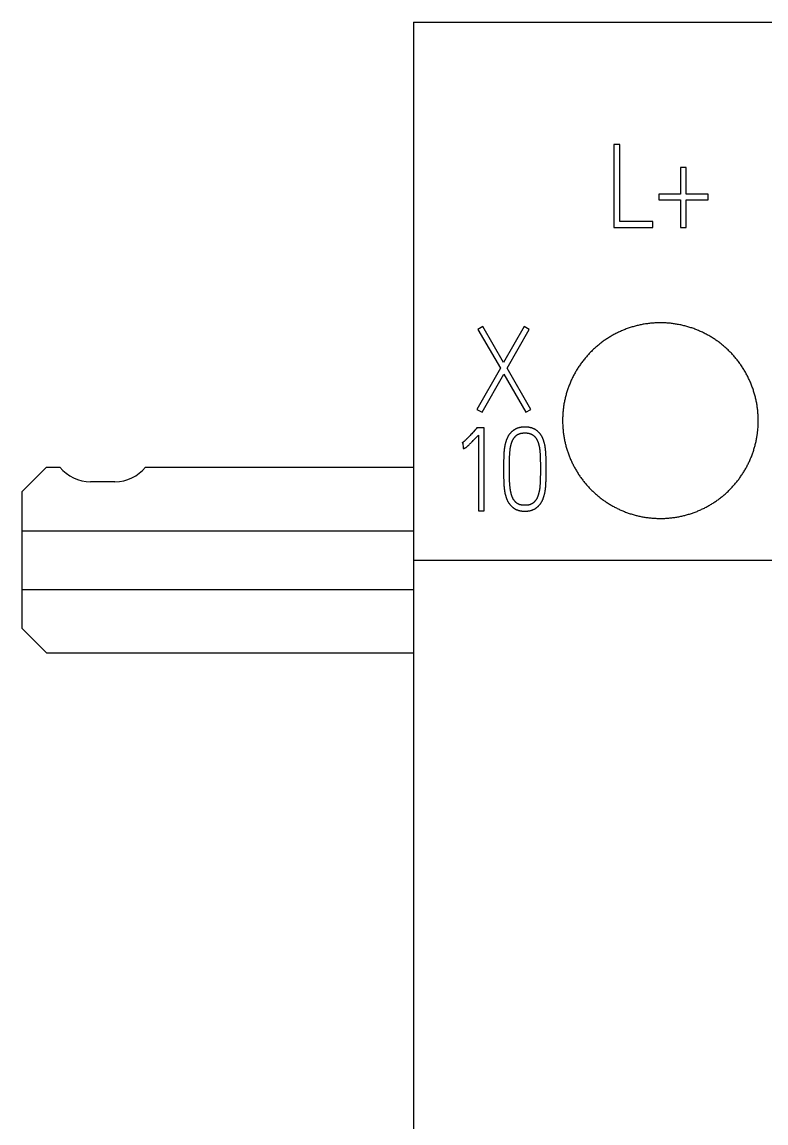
# Model space of a CAD drawing. Extents: x 0 to 420, y 0 to 297.
# Drawn here: x 102.81 to 118.02, y 213.23 to 235.74 of the extents above; entities that cross this region are included whole.
import ezdxf

# ---------------------------------------------------------------- set-up
doc = ezdxf.new("R2010")
doc.units = 0
doc.header["$LTSCALE"] = 23.1
doc.layers.add('10000_FRONT', color=7, linetype='CONTINUOUS')
doc.layers.add('10500_FRONT_LABELING', color=7, linetype='CONTINUOUS')

msp = doc.modelspace()

# ---------------------------------------------------------------- linework, layer by layer
at = {"layer": '10000_FRONT', "color": 7, "linetype": 'CONTINUOUS'}
for p, q in [((110.808, 235.74), (110.808, 145.74)), ((110.808, 235.74), (146.308, 235.74)), ((103.308, 226.64), (102.808, 226.14)), ((103.308, 226.64), (103.584, 226.64)), ((105.333, 226.64), (110.808, 226.64)), ((104.708, 226.34), (104.208, 226.34)), ((102.808, 223.34), (102.808, 226.14)), ((102.808, 225.34), (110.808, 225.34)), ((110.808, 224.74), (146.308, 224.74)), ((102.808, 224.14), (110.808, 224.14)), ((102.808, 223.34), (103.308, 222.84)), ((103.308, 222.84), (110.808, 222.84))]:
    msp.add_line(p, q, dxfattribs=at)
for points in [[(117.858, 227.59), (117.858, 227.612), (117.858, 227.633), (117.857, 227.654), (117.856, 227.676), (117.855, 227.697), (117.854, 227.718), (117.852, 227.739), (117.851, 227.761), (117.849, 227.782), (117.847, 227.803), (117.844, 227.824), (117.842, 227.845), (117.839, 227.866), (117.836, 227.887), (117.833, 227.907), (117.829, 227.928), (117.826, 227.949), (117.822, 227.97), (117.818, 227.991), (117.813, 228.011), (117.809, 228.032), (117.804, 228.053), (117.799, 228.073), (117.794, 228.094), (117.788, 228.114), (117.783, 228.135), (117.777, 228.155), (117.771, 228.175), (117.764, 228.196), (117.758, 228.216), (117.751, 228.236), (117.744, 228.257), (117.737, 228.277), (117.729, 228.297), (117.722, 228.317), (117.714, 228.337), (117.706, 228.356), (117.697, 228.376), (117.689, 228.395), (117.68, 228.415), (117.671, 228.434), (117.662, 228.453), (117.653, 228.472), (117.644, 228.491), (117.634, 228.51), (117.624, 228.529), (117.614, 228.547), (117.604, 228.566), (117.594, 228.584), (117.583, 228.603), (117.572, 228.621), (117.561, 228.639), (117.55, 228.657), (117.539, 228.675), (117.527, 228.692), (117.515, 228.71), (117.503, 228.728), (117.491, 228.745), (117.479, 228.762), (117.466, 228.78), (117.453, 228.797), (117.44, 228.814), (117.427, 228.831), (117.414, 228.847), (117.4, 228.864), (117.386, 228.88), (117.373, 228.897), (117.359, 228.913), (117.344, 228.929), (117.33, 228.944), (117.315, 228.96), (117.301, 228.975), (117.286, 228.991), (117.271, 229.006), (117.256, 229.021), (117.241, 229.035), (117.225, 229.05), (117.21, 229.064), (117.194, 229.079), (117.178, 229.093), (117.162, 229.107), (117.146, 229.12), (117.13, 229.134), (117.113, 229.147), (117.097, 229.161), (117.08, 229.174), (117.063, 229.187), (117.046, 229.199), (117.029, 229.212), (117.012, 229.224), (116.994, 229.236), (116.976, 229.248), (116.959, 229.26), (116.941, 229.272), (116.923, 229.284), (116.904, 229.295), (116.886, 229.306), (116.867, 229.317), (116.849, 229.328), (116.83, 229.338), (116.811, 229.348), (116.793, 229.359), (116.774, 229.368), (116.755, 229.378), (116.736, 229.388), (116.716, 229.397), (116.697, 229.406), (116.678, 229.415), (116.658, 229.423), (116.639, 229.432), (116.619, 229.44), (116.6, 229.448), (116.58, 229.456), (116.56, 229.463), (116.54, 229.471), (116.52, 229.478), (116.5, 229.485), (116.48, 229.491), (116.459, 229.498), (116.439, 229.504), (116.419, 229.51), (116.398, 229.516), (116.377, 229.522), (116.357, 229.527), (116.336, 229.532), (116.315, 229.537), (116.294, 229.542), (116.273, 229.547), (116.252, 229.551), (116.231, 229.555), (116.21, 229.559), (116.189, 229.563), (116.168, 229.566), (116.146, 229.569), (116.125, 229.572), (116.104, 229.575), (116.083, 229.578), (116.062, 229.58), (116.041, 229.582), (116.019, 229.584), (115.998, 229.585), (115.977, 229.587), (115.956, 229.588), (115.934, 229.589), (115.913, 229.59), (115.892, 229.59), (115.871, 229.59), (115.849, 229.59), (115.828, 229.59), (115.807, 229.59), (115.785, 229.589), (115.764, 229.588), (115.743, 229.587), (115.721, 229.586), (115.7, 229.584), (115.679, 229.582), (115.657, 229.58), (115.636, 229.578), (115.614, 229.576), (115.593, 229.573), (115.572, 229.57), (115.551, 229.567), (115.529, 229.563), (115.508, 229.56), (115.487, 229.556), (115.466, 229.552), (115.445, 229.547), (115.425, 229.543), (115.404, 229.538), (115.383, 229.533), (115.362, 229.528), (115.342, 229.523), (115.321, 229.517), (115.301, 229.511), (115.28, 229.505), (115.26, 229.499), (115.24, 229.492), (115.22, 229.486), (115.2, 229.479), (115.18, 229.472), (115.16, 229.464), (115.14, 229.457), (115.12, 229.449), (115.1, 229.441), (115.08, 229.433), (115.061, 229.425), (115.041, 229.416), (115.021, 229.407), (115.002, 229.398), (114.983, 229.389), (114.963, 229.379), (114.944, 229.369), (114.925, 229.359), (114.906, 229.349), (114.887, 229.339), (114.869, 229.329), (114.85, 229.318), (114.832, 229.307), (114.814, 229.296)], [(114.814, 229.296), (114.796, 229.285), (114.778, 229.273), (114.76, 229.262), (114.742, 229.25), (114.725, 229.238), (114.707, 229.226), (114.69, 229.214), (114.673, 229.201), (114.656, 229.189), (114.639, 229.176), (114.622, 229.163), (114.605, 229.15), (114.589, 229.136), (114.573, 229.123), (114.556, 229.109), (114.54, 229.095), (114.524, 229.081), (114.509, 229.066), (114.493, 229.052), (114.477, 229.037), (114.462, 229.022), (114.447, 229.007), (114.431, 228.992), (114.417, 228.977), (114.402, 228.961), (114.387, 228.946), (114.373, 228.93), (114.359, 228.914), (114.345, 228.898), (114.331, 228.882), (114.317, 228.865), (114.304, 228.849), (114.29, 228.832), (114.277, 228.816), (114.264, 228.799), (114.252, 228.782), (114.239, 228.765), (114.227, 228.748), (114.215, 228.73), (114.203, 228.713), (114.191, 228.695), (114.179, 228.677), (114.168, 228.66), (114.157, 228.642), (114.146, 228.624), (114.135, 228.605), (114.124, 228.587), (114.113, 228.568), (114.103, 228.55), (114.093, 228.531), (114.083, 228.512), (114.073, 228.493), (114.064, 228.474), (114.054, 228.455), (114.045, 228.435), (114.036, 228.416), (114.028, 228.396), (114.019, 228.377), (114.011, 228.357), (114.003, 228.338), (113.995, 228.318), (113.987, 228.298), (113.98, 228.278), (113.973, 228.258), (113.966, 228.238), (113.959, 228.218), (113.953, 228.198), (113.946, 228.178), (113.94, 228.157), (113.934, 228.137), (113.929, 228.117), (113.923, 228.096), (113.918, 228.076), (113.913, 228.055), (113.908, 228.035), (113.903, 228.014), (113.899, 227.993), (113.895, 227.973), (113.891, 227.952), (113.887, 227.931), (113.884, 227.91), (113.88, 227.889), (113.877, 227.868), (113.875, 227.847), (113.872, 227.825), (113.869, 227.804), (113.867, 227.783), (113.865, 227.761), (113.864, 227.74), (113.862, 227.719), (113.861, 227.697), (113.86, 227.676), (113.859, 227.655), (113.859, 227.633), (113.858, 227.612), (113.858, 227.59)], [(113.858, 227.59), (113.858, 227.57), (113.858, 227.549), (113.859, 227.529), (113.86, 227.508), (113.861, 227.488), (113.862, 227.468), (113.863, 227.447), (113.865, 227.427), (113.867, 227.407), (113.869, 227.386), (113.871, 227.366), (113.873, 227.346), (113.876, 227.326), (113.878, 227.306), (113.881, 227.286), (113.885, 227.266), (113.888, 227.246), (113.892, 227.226), (113.895, 227.206), (113.899, 227.186), (113.904, 227.166), (113.908, 227.146), (113.913, 227.126), (113.917, 227.106), (113.923, 227.087), (113.928, 227.067), (113.933, 227.047), (113.939, 227.028), (113.945, 227.008), (113.951, 226.989), (113.957, 226.969), (113.963, 226.95), (113.97, 226.93), (113.977, 226.911), (113.984, 226.891), (113.991, 226.872), (113.999, 226.853), (114.007, 226.834), (114.014, 226.815), (114.022, 226.796), (114.031, 226.778), (114.039, 226.759), (114.048, 226.741), (114.056, 226.722), (114.065, 226.704), (114.074, 226.686), (114.084, 226.668), (114.093, 226.65), (114.103, 226.632), (114.113, 226.614), (114.123, 226.596), (114.133, 226.579), (114.143, 226.561), (114.154, 226.544), (114.164, 226.527), (114.175, 226.509), (114.186, 226.492), (114.198, 226.475), (114.209, 226.458), (114.221, 226.442), (114.233, 226.425), (114.245, 226.408), (114.257, 226.392), (114.269, 226.375), (114.282, 226.359), (114.295, 226.343), (114.308, 226.327), (114.321, 226.311), (114.334, 226.295), (114.347, 226.28), (114.361, 226.264), (114.375, 226.249), (114.388, 226.234), (114.402, 226.219), (114.416, 226.204), (114.431, 226.19), (114.445, 226.175), (114.459, 226.161), (114.474, 226.147), (114.489, 226.133), (114.504, 226.119), (114.519, 226.105), (114.534, 226.091), (114.549, 226.078), (114.565, 226.065), (114.58, 226.052), (114.596, 226.039), (114.612, 226.026), (114.628, 226.013), (114.644, 226.001), (114.661, 225.988), (114.677, 225.976), (114.694, 225.964), (114.71, 225.952), (114.727, 225.941), (114.744, 225.929), (114.761, 225.918), (114.779, 225.907), (114.796, 225.896), (114.814, 225.885), (114.831, 225.874), (114.849, 225.864), (114.867, 225.853), (114.885, 225.843), (114.903, 225.833), (114.921, 225.824), (114.939, 225.814), (114.957, 225.805), (114.976, 225.796), (114.994, 225.787), (115.013, 225.778), (115.031, 225.769), (115.05, 225.761), (115.068, 225.753), (115.087, 225.745), (115.106, 225.737), (115.125, 225.73), (115.144, 225.722), (115.163, 225.715), (115.182, 225.708), (115.202, 225.701), (115.221, 225.695), (115.24, 225.688), (115.26, 225.682), (115.279, 225.676), (115.299, 225.67), (115.319, 225.664), (115.339, 225.659), (115.359, 225.654), (115.379, 225.649), (115.399, 225.644), (115.419, 225.639), (115.439, 225.635), (115.459, 225.631), (115.48, 225.627), (115.5, 225.623), (115.52, 225.619), (115.54, 225.616), (115.561, 225.613), (115.581, 225.61), (115.601, 225.607), (115.622, 225.604), (115.642, 225.602), (115.662, 225.6), (115.683, 225.598), (115.703, 225.596), (115.723, 225.595), (115.744, 225.594), (115.764, 225.593), (115.785, 225.592), (115.805, 225.591), (115.825, 225.591), (115.846, 225.59), (115.866, 225.59), (115.887, 225.591), (115.907, 225.591), (115.928, 225.592), (115.948, 225.592), (115.969, 225.593), (115.989, 225.595), (116.01, 225.596), (116.03, 225.598), (116.051, 225.6), (116.071, 225.602), (116.092, 225.604), (116.113, 225.607), (116.133, 225.609), (116.153, 225.612), (116.174, 225.615), (116.194, 225.619), (116.214, 225.622), (116.235, 225.626), (116.255, 225.63), (116.275, 225.634), (116.295, 225.639), (116.315, 225.643), (116.335, 225.648), (116.354, 225.653), (116.374, 225.658), (116.394, 225.664), (116.414, 225.669), (116.433, 225.675), (116.453, 225.681), (116.472, 225.687), (116.492, 225.693), (116.511, 225.7), (116.53, 225.707), (116.549, 225.714), (116.569, 225.721), (116.588, 225.728), (116.607, 225.736), (116.626, 225.744), (116.645, 225.752), (116.664, 225.76), (116.682, 225.768), (116.701, 225.777), (116.72, 225.786), (116.738, 225.795), (116.757, 225.804)], [(116.757, 225.804), (116.775, 225.813), (116.794, 225.823), (116.812, 225.832), (116.83, 225.842), (116.848, 225.852), (116.865, 225.863), (116.883, 225.873), (116.901, 225.884), (116.918, 225.894), (116.935, 225.905), (116.952, 225.916), (116.969, 225.928), (116.986, 225.939), (117.003, 225.951), (117.02, 225.962), (117.036, 225.974), (117.053, 225.986), (117.069, 225.999), (117.085, 226.011), (117.101, 226.024), (117.117, 226.036), (117.133, 226.049), (117.149, 226.062), (117.164, 226.076), (117.18, 226.089), (117.195, 226.103), (117.21, 226.117), (117.225, 226.131), (117.24, 226.145), (117.255, 226.159), (117.27, 226.173), (117.284, 226.188), (117.299, 226.203), (117.313, 226.218), (117.327, 226.233), (117.341, 226.248), (117.354, 226.263), (117.368, 226.279), (117.381, 226.294), (117.394, 226.31), (117.407, 226.326), (117.42, 226.341), (117.433, 226.357), (117.445, 226.374), (117.458, 226.39), (117.47, 226.406), (117.482, 226.423), (117.494, 226.439), (117.505, 226.456), (117.517, 226.473), (117.528, 226.49), (117.539, 226.507), (117.55, 226.524), (117.561, 226.541), (117.571, 226.559), (117.582, 226.576), (117.592, 226.594), (117.602, 226.611), (117.612, 226.629), (117.622, 226.647), (117.631, 226.665), (117.641, 226.684), (117.65, 226.702), (117.659, 226.721), (117.668, 226.739), (117.677, 226.758), (117.685, 226.777), (117.693, 226.795), (117.701, 226.814), (117.709, 226.833), (117.717, 226.852), (117.724, 226.871), (117.731, 226.89), (117.739, 226.909), (117.745, 226.929), (117.752, 226.948), (117.758, 226.967), (117.765, 226.986), (117.771, 227.006), (117.777, 227.025), (117.782, 227.045), (117.788, 227.064), (117.793, 227.084), (117.798, 227.104), (117.803, 227.123), (117.807, 227.143), (117.812, 227.163), (117.816, 227.183), (117.82, 227.203), (117.824, 227.223), (117.828, 227.243), (117.831, 227.263), (117.834, 227.283), (117.837, 227.304), (117.84, 227.324), (117.843, 227.344), (117.845, 227.365), (117.848, 227.385), (117.85, 227.406), (117.851, 227.426), (117.853, 227.447), (117.854, 227.467), (117.855, 227.488), (117.856, 227.508), (117.857, 227.529), (117.858, 227.549), (117.858, 227.57), (117.858, 227.59)]]:
    msp.add_lwpolyline(points, dxfattribs=at)
for centre, start, end in [((104.208, 227.14), 218.6822, 270), ((104.708, 227.14), 270, 321.3178)]:
    msp.add_arc(centre, 0.8, start, end, dxfattribs=at)
at = {"layer": '10500_FRONT_LABELING', "color": 7, "linetype": 'CONTINUOUS'}
for p, q in [((114.908, 233.238), (114.908, 231.54)), ((115.028, 233.238), (114.908, 233.238)), ((115.028, 231.661), (115.028, 233.238)), ((116.269, 232.769), (116.269, 232.222)), ((116.386, 232.769), (116.269, 232.769)), ((116.386, 232.222), (116.386, 232.769)), ((115.825, 232.222), (115.825, 232.102)), ((116.269, 232.222), (115.825, 232.222)), ((115.825, 232.102), (116.269, 232.102)), ((116.269, 232.102), (116.269, 231.54)), ((116.834, 232.222), (116.386, 232.222)), ((116.386, 231.54), (116.386, 232.102)), ((116.386, 232.102), (116.834, 232.102)), ((116.834, 232.102), (116.834, 232.222)), ((115.703, 231.661), (115.028, 231.661)), ((115.703, 231.54), (115.703, 231.661)), ((114.908, 231.54), (115.703, 231.54)), ((116.269, 231.54), (116.386, 231.54)), ((112.228, 229.516), (112.127, 229.457)), ((112.127, 229.457), (112.587, 228.663)), ((112.653, 228.781), (112.228, 229.516)), ((113.07, 229.516), (112.653, 228.781)), ((112.723, 228.66), (113.176, 229.457)), ((113.176, 229.457), (113.07, 229.516)), ((112.587, 228.663), (112.108, 227.821)), ((112.212, 227.762), (112.655, 228.543)), ((112.655, 228.543), (113.108, 227.762)), ((113.212, 227.821), (112.723, 228.66)), ((112.108, 227.821), (112.212, 227.762)), ((113.108, 227.762), (113.212, 227.821)), ((112.033, 227.358), (112.017, 227.34)), ((112.108, 227.441), (112.091, 227.422)), ((112.256, 227.441), (112.108, 227.441)), ((112.256, 225.748), (112.256, 227.441)), ((111.808, 227.137), (111.822, 227.142)), ((111.822, 227.142), (111.829, 227.021)), ((111.925, 227.243), (111.914, 227.232)), ((111.936, 227.254), (111.925, 227.243)), ((111.952, 227.271), (111.936, 227.254)), ((111.968, 227.289), (111.952, 227.271)), ((111.984, 227.306), (111.968, 227.289)), ((111.972, 227.122), (111.98, 227.13)), ((111.98, 227.13), (111.992, 227.142)), ((112.001, 227.323), (111.984, 227.306)), ((111.992, 227.142), (112.004, 227.154)), ((112.017, 227.34), (112.001, 227.323)), ((112.004, 227.154), (112.016, 227.166)), ((112.016, 227.166), (112.031, 227.181)), ((112.031, 227.181), (112.047, 227.198)), ((112.047, 227.198), (112.07, 227.222)), ((112.07, 227.222), (112.096, 227.25)), ((112.096, 227.25), (112.138, 227.295)), ((112.138, 227.295), (112.138, 225.748)), ((111.948, 227.099), (111.956, 227.107)), ((111.956, 227.107), (111.964, 227.114)), ((111.964, 227.114), (111.972, 227.122)), ((112.778, 226.897), (112.779, 226.91)), ((112.779, 226.923), (112.78, 226.936)), ((112.779, 226.91), (112.779, 226.923)), ((112.78, 226.936), (112.782, 226.949)), ((112.782, 226.949), (112.783, 226.962)), ((113.393, 226.975), (113.394, 226.963)), ((113.394, 226.963), (113.395, 226.95)), ((113.395, 226.95), (113.396, 226.937)), ((113.396, 226.937), (113.397, 226.924)), ((113.397, 226.924), (113.398, 226.911)), ((113.398, 226.911), (113.399, 226.898)), ((112.653, 226.716), (112.652, 226.66)), ((112.654, 226.813), (112.653, 226.781)), ((112.653, 226.781), (112.653, 226.716)), ((112.655, 226.854), (112.654, 226.838)), ((112.654, 226.838), (112.654, 226.813)), ((112.773, 226.748), (112.774, 226.774)), ((112.773, 226.715), (112.773, 226.748)), ((112.773, 226.689), (112.773, 226.715)), ((112.773, 226.663), (112.773, 226.689)), ((112.774, 226.813), (112.775, 226.832)), ((112.774, 226.793), (112.774, 226.813)), ((112.774, 226.774), (112.774, 226.793)), ((112.775, 226.845), (112.776, 226.858)), ((112.775, 226.832), (112.775, 226.845)), ((112.776, 226.871), (112.777, 226.884)), ((112.776, 226.858), (112.776, 226.871)), ((112.777, 226.884), (112.778, 226.897)), ((113.399, 226.898), (113.4, 226.885)), ((113.4, 226.885), (113.4, 226.872)), ((113.4, 226.872), (113.401, 226.859)), ((113.401, 226.859), (113.401, 226.845)), ((113.401, 226.845), (113.402, 226.826)), ((113.402, 226.826), (113.402, 226.806)), ((113.402, 226.806), (113.403, 226.787)), ((113.403, 226.787), (113.403, 226.761)), ((113.403, 226.761), (113.404, 226.728)), ((113.404, 226.728), (113.404, 226.702)), ((113.404, 226.702), (113.404, 226.676)), ((113.404, 226.676), (113.404, 226.65)), ((113.519, 226.871), (113.518, 226.887)), ((113.52, 226.855), (113.519, 226.871)), ((113.52, 226.838), (113.52, 226.855)), ((113.521, 226.814), (113.52, 226.838)), ((113.521, 226.782), (113.521, 226.814)), ((113.522, 226.708), (113.521, 226.782)), ((113.522, 226.652), (113.522, 226.708)), ((112.652, 226.66), (112.652, 226.585)), ((112.652, 226.585), (112.652, 226.531)), ((112.652, 226.531), (112.653, 226.476)), ((112.653, 226.476), (112.653, 226.414)), ((112.772, 226.631), (112.773, 226.663)), ((112.772, 226.578), (112.772, 226.631)), ((112.772, 226.551), (112.772, 226.578)), ((112.773, 226.523), (112.772, 226.551)), ((112.773, 226.496), (112.773, 226.523)), ((112.773, 226.469), (112.773, 226.496)), ((112.774, 226.434), (112.773, 226.469)), ((113.404, 226.482), (113.403, 226.447)), ((113.404, 226.65), (113.404, 226.618)), ((113.404, 226.618), (113.404, 226.564)), ((113.404, 226.564), (113.404, 226.537)), ((113.404, 226.537), (113.404, 226.509)), ((113.404, 226.509), (113.404, 226.482)), ((113.521, 226.42), (113.522, 226.483)), ((113.522, 226.611), (113.522, 226.652)), ((113.522, 226.538), (113.522, 226.611)), ((113.522, 226.483), (113.522, 226.538)), ((112.653, 226.414), (112.654, 226.383)), ((112.654, 226.383), (112.654, 226.359)), ((112.654, 226.359), (112.655, 226.344)), ((112.655, 226.344), (112.655, 226.328)), ((112.655, 226.328), (112.656, 226.313)), ((112.774, 226.414), (112.774, 226.434)), ((112.774, 226.393), (112.774, 226.414)), ((112.775, 226.373), (112.774, 226.393)), ((112.775, 226.359), (112.775, 226.373)), ((112.776, 226.346), (112.775, 226.359)), ((112.776, 226.332), (112.776, 226.346)), ((112.777, 226.318), (112.776, 226.332)), ((112.778, 226.305), (112.777, 226.318)), ((112.779, 226.291), (112.778, 226.305)), ((112.78, 226.277), (112.779, 226.291)), ((112.781, 226.264), (112.78, 226.277)), ((112.782, 226.25), (112.781, 226.264)), ((112.784, 226.236), (112.782, 226.25)), ((113.396, 226.268), (113.395, 226.254)), ((113.397, 226.282), (113.396, 226.268)), ((113.398, 226.296), (113.397, 226.282)), ((113.399, 226.309), (113.398, 226.296)), ((113.4, 226.323), (113.399, 226.309)), ((113.401, 226.337), (113.4, 226.323)), ((113.402, 226.365), (113.401, 226.351)), ((113.401, 226.351), (113.401, 226.337)), ((113.403, 226.42), (113.402, 226.399)), ((113.402, 226.399), (113.402, 226.378)), ((113.402, 226.378), (113.402, 226.365)), ((113.403, 226.447), (113.403, 226.42)), ((113.519, 226.334), (113.52, 226.35)), ((113.52, 226.366), (113.521, 226.389)), ((113.52, 226.35), (113.52, 226.366)), ((113.521, 226.389), (113.521, 226.42)), ((112.138, 225.748), (112.256, 225.748))]:
    msp.add_line(p, q, dxfattribs=at)
for points in [[(112.081, 227.41), (112.07, 227.399), (112.033, 227.358)], [(112.091, 227.422), (112.086, 227.416), (112.081, 227.41)], [(113.518, 226.887), (113.518, 226.895), (113.518, 226.903), (113.517, 226.911), (113.517, 226.919), (113.516, 226.927), (113.516, 226.936), (113.515, 226.944), (113.514, 226.952), (113.514, 226.96), (113.513, 226.968), (113.512, 226.976), (113.511, 226.984), (113.51, 226.992), (113.51, 227), (113.509, 227.008), (113.508, 227.016), (113.507, 227.025), (113.505, 227.033), (113.504, 227.041), (113.503, 227.049), (113.502, 227.057), (113.5, 227.065), (113.499, 227.073), (113.498, 227.081), (113.496, 227.089), (113.494, 227.097), (113.493, 227.105), (113.491, 227.113), (113.489, 227.121), (113.487, 227.129), (113.485, 227.136), (113.483, 227.144), (113.481, 227.152), (113.478, 227.16), (113.476, 227.168), (113.473, 227.175), (113.471, 227.183), (113.468, 227.191), (113.465, 227.199), (113.463, 227.206), (113.46, 227.214), (113.456, 227.221), (113.453, 227.229), (113.45, 227.236), (113.446, 227.244), (113.443, 227.251), (113.439, 227.258), (113.435, 227.265), (113.431, 227.272), (113.427, 227.279), (113.423, 227.286), (113.419, 227.293), (113.414, 227.299), (113.409, 227.306), (113.405, 227.313), (113.4, 227.319), (113.394, 227.325), (113.389, 227.332), (113.384, 227.338), (113.378, 227.344), (113.373, 227.35), (113.367, 227.356), (113.361, 227.361), (113.355, 227.367), (113.349, 227.372), (113.343, 227.378), (113.337, 227.383), (113.33, 227.388), (113.323, 227.392), (113.317, 227.397), (113.31, 227.402), (113.303, 227.406), (113.296, 227.41), (113.289, 227.414), (113.281, 227.418), (113.274, 227.422), (113.267, 227.425), (113.259, 227.428), (113.252, 227.431), (113.244, 227.434), (113.236, 227.437), (113.229, 227.44), (113.221, 227.442), (113.213, 227.444), (113.205, 227.446), (113.197, 227.448), (113.189, 227.45), (113.181, 227.452), (113.173, 227.453), (113.165, 227.454), (113.157, 227.456), (113.148, 227.457), (113.14, 227.457), (113.132, 227.458), (113.124, 227.459), (113.116, 227.459), (113.108, 227.459), (113.1, 227.46), (113.092, 227.46), (113.083, 227.46), (113.075, 227.46), (113.067, 227.459), (113.059, 227.459), (113.051, 227.459), (113.043, 227.458), (113.035, 227.457), (113.026, 227.456), (113.018, 227.455), (113.01, 227.454), (113.002, 227.453), (112.994, 227.451), (112.986, 227.45), (112.978, 227.448), (112.97, 227.446), (112.962, 227.444), (112.954, 227.442), (112.946, 227.439), (112.939, 227.436), (112.931, 227.434), (112.923, 227.431), (112.916, 227.428), (112.908, 227.424), (112.901, 227.421), (112.894, 227.417), (112.886, 227.413), (112.879, 227.409), (112.872, 227.405), (112.865, 227.401), (112.859, 227.396), (112.852, 227.391), (112.845, 227.387), (112.839, 227.382), (112.833, 227.377), (112.826, 227.371), (112.82, 227.366), (112.814, 227.36), (112.809, 227.355), (112.803, 227.349), (112.797, 227.343), (112.792, 227.337), (112.786, 227.33), (112.781, 227.324), (112.776, 227.318), (112.771, 227.311), (112.766, 227.305), (112.762, 227.298), (112.757, 227.291), (112.753, 227.284), (112.749, 227.278), (112.744, 227.27), (112.74, 227.263), (112.737, 227.256), (112.733, 227.249), (112.729, 227.241), (112.726, 227.234), (112.722, 227.227), (112.719, 227.219), (112.716, 227.212), (112.713, 227.204), (112.71, 227.196), (112.708, 227.189), (112.705, 227.181), (112.702, 227.174), (112.7, 227.166), (112.698, 227.158)], [(111.914, 227.232), (111.903, 227.22), (111.897, 227.215), (111.891, 227.209), (111.886, 227.204), (111.88, 227.198), (111.874, 227.193), (111.869, 227.187), (111.863, 227.182), (111.857, 227.177), (111.851, 227.171), (111.845, 227.166), (111.839, 227.161), (111.833, 227.156), (111.827, 227.151), (111.821, 227.146), (111.815, 227.141), (111.811, 227.139), (111.808, 227.137)], [(112.698, 227.158), (112.695, 227.15), (112.693, 227.143), (112.691, 227.135), (112.689, 227.127), (112.687, 227.119), (112.685, 227.111), (112.683, 227.103), (112.681, 227.095), (112.68, 227.088), (112.678, 227.08), (112.677, 227.072), (112.675, 227.064), (112.674, 227.056), (112.672, 227.048), (112.671, 227.04), (112.67, 227.032), (112.669, 227.024), (112.667, 227.015), (112.666, 227.007), (112.665, 226.999), (112.664, 226.991), (112.663, 226.983), (112.663, 226.975), (112.662, 226.967), (112.661, 226.959), (112.66, 226.951), (112.66, 226.943), (112.659, 226.935), (112.658, 226.927), (112.658, 226.919), (112.657, 226.911), (112.657, 226.902), (112.656, 226.894), (112.656, 226.886), (112.656, 226.878), (112.655, 226.87), (112.655, 226.854)], [(112.783, 226.962), (112.784, 226.975), (112.785, 226.981), (112.785, 226.988), (112.786, 226.994), (112.787, 227.001), (112.788, 227.007), (112.789, 227.014), (112.789, 227.02), (112.79, 227.026), (112.791, 227.033), (112.792, 227.039), (112.793, 227.046), (112.795, 227.052), (112.796, 227.059), (112.797, 227.065), (112.798, 227.071), (112.8, 227.078), (112.801, 227.084), (112.803, 227.09), (112.804, 227.097), (112.806, 227.103), (112.807, 227.109), (112.809, 227.115), (112.811, 227.122), (112.813, 227.128), (112.815, 227.134), (112.817, 227.14), (112.819, 227.146), (112.821, 227.152), (112.823, 227.159), (112.826, 227.165), (112.828, 227.171), (112.831, 227.177), (112.833, 227.183), (112.836, 227.189), (112.839, 227.195), (112.842, 227.2), (112.845, 227.206), (112.849, 227.212), (112.852, 227.217), (112.856, 227.223), (112.859, 227.228), (112.863, 227.233), (112.867, 227.239), (112.871, 227.244), (112.875, 227.249), (112.879, 227.254), (112.884, 227.259), (112.888, 227.264), (112.893, 227.269), (112.897, 227.273), (112.902, 227.278), (112.907, 227.282), (112.912, 227.286), (112.917, 227.29), (112.922, 227.294), (112.927, 227.298), (112.933, 227.302), (112.938, 227.305), (112.944, 227.308), (112.95, 227.311), (112.956, 227.314), (112.962, 227.317), (112.968, 227.319), (112.974, 227.322), (112.98, 227.324), (112.987, 227.326), (112.993, 227.328), (112.999, 227.329), (113.006, 227.331), (113.012, 227.332), (113.019, 227.334), (113.025, 227.335), (113.032, 227.336), (113.038, 227.337), (113.045, 227.337), (113.051, 227.338), (113.058, 227.339), (113.064, 227.339), (113.071, 227.339), (113.078, 227.339), (113.084, 227.34), (113.091, 227.34), (113.097, 227.339), (113.104, 227.339), (113.11, 227.339), (113.117, 227.339), (113.123, 227.338), (113.13, 227.338), (113.136, 227.337), (113.143, 227.336), (113.149, 227.335), (113.156, 227.334), (113.162, 227.333), (113.169, 227.331), (113.175, 227.33), (113.182, 227.328), (113.188, 227.326), (113.194, 227.324), (113.2, 227.322), (113.207, 227.32), (113.213, 227.317), (113.219, 227.315), (113.225, 227.312), (113.231, 227.309), (113.236, 227.306), (113.242, 227.302), (113.248, 227.299), (113.253, 227.295), (113.258, 227.291), (113.264, 227.287), (113.269, 227.283), (113.274, 227.279), (113.278, 227.274), (113.283, 227.27), (113.288, 227.265), (113.292, 227.26), (113.296, 227.255), (113.3, 227.25), (113.304, 227.245), (113.308, 227.239), (113.312, 227.234), (113.316, 227.229), (113.319, 227.223), (113.323, 227.218), (113.326, 227.212), (113.329, 227.206), (113.333, 227.201), (113.336, 227.195), (113.339, 227.189), (113.342, 227.183), (113.344, 227.177), (113.347, 227.171), (113.35, 227.165), (113.352, 227.159), (113.354, 227.153), (113.357, 227.147), (113.359, 227.141), (113.361, 227.134), (113.363, 227.128), (113.365, 227.122), (113.367, 227.116), (113.369, 227.109), (113.37, 227.103)], [(111.829, 227.021), (111.832, 227.021), (111.835, 227.022), (111.838, 227.022), (111.84, 227.023), (111.846, 227.024), (111.849, 227.024), (111.851, 227.025), (111.854, 227.026), (111.857, 227.027), (111.859, 227.028), (111.862, 227.029), (111.867, 227.032), (111.872, 227.035), (111.876, 227.038), (111.881, 227.041), (111.885, 227.044), (111.89, 227.048), (111.894, 227.051), (111.898, 227.055), (111.903, 227.058), (111.907, 227.062), (111.911, 227.065), (111.916, 227.069), (111.92, 227.073), (111.924, 227.076), (111.928, 227.08), (111.932, 227.084), (111.936, 227.088), (111.94, 227.091), (111.948, 227.099)], [(113.37, 227.103), (113.372, 227.097), (113.374, 227.091), (113.375, 227.084), (113.377, 227.078), (113.378, 227.072), (113.379, 227.065), (113.381, 227.059), (113.382, 227.053), (113.383, 227.046), (113.384, 227.04), (113.385, 227.033), (113.386, 227.027), (113.387, 227.021), (113.388, 227.014), (113.389, 227.008), (113.39, 227.001), (113.391, 226.995), (113.391, 226.988), (113.392, 226.982), (113.393, 226.975)], [(112.656, 226.313), (112.656, 226.305), (112.657, 226.297), (112.657, 226.289), (112.658, 226.281), (112.658, 226.274), (112.659, 226.266), (112.659, 226.258), (112.66, 226.25), (112.661, 226.243), (112.661, 226.235), (112.662, 226.227), (112.663, 226.22), (112.664, 226.212), (112.665, 226.204), (112.666, 226.196), (112.667, 226.189), (112.668, 226.181), (112.669, 226.173), (112.67, 226.166), (112.671, 226.158), (112.672, 226.15), (112.674, 226.142), (112.675, 226.135), (112.676, 226.127), (112.678, 226.119), (112.68, 226.112), (112.681, 226.104), (112.683, 226.096), (112.685, 226.089), (112.686, 226.081), (112.688, 226.073), (112.69, 226.066), (112.692, 226.058), (112.695, 226.051), (112.697, 226.043), (112.699, 226.035), (112.702, 226.028), (112.704, 226.02), (112.707, 226.013), (112.709, 226.005), (112.712, 225.998), (112.715, 225.991), (112.718, 225.983), (112.721, 225.976), (112.724, 225.969), (112.727, 225.962), (112.73, 225.954), (112.734, 225.947), (112.738, 225.94), (112.742, 225.933), (112.745, 225.927), (112.75, 225.92), (112.754, 225.913), (112.758, 225.906), (112.763, 225.9), (112.767, 225.893), (112.772, 225.887), (112.777, 225.881), (112.782, 225.875), (112.787, 225.869), (112.793, 225.863), (112.798, 225.857), (112.803, 225.852), (112.809, 225.846), (112.814, 225.84), (112.82, 225.835), (112.826, 225.83), (112.832, 225.824), (112.838, 225.819), (112.844, 225.814), (112.851, 225.809), (112.857, 225.805), (112.864, 225.8), (112.87, 225.796), (112.877, 225.791), (112.884, 225.787), (112.89, 225.783), (112.897, 225.78), (112.905, 225.776), (112.912, 225.773), (112.919, 225.77), (112.926, 225.767), (112.934, 225.764), (112.941, 225.761), (112.949, 225.759), (112.956, 225.756), (112.964, 225.754), (112.972, 225.752), (112.98, 225.75), (112.987, 225.749), (112.995, 225.747), (113.003, 225.746), (113.011, 225.744), (113.018, 225.743), (113.026, 225.742), (113.034, 225.741), (113.042, 225.741), (113.05, 225.74), (113.058, 225.739), (113.066, 225.739), (113.074, 225.739), (113.082, 225.739), (113.09, 225.739), (113.098, 225.739), (113.106, 225.739), (113.114, 225.739), (113.121, 225.74), (113.129, 225.74), (113.137, 225.741), (113.145, 225.742), (113.153, 225.743), (113.161, 225.744), (113.169, 225.745), (113.176, 225.746), (113.184, 225.748), (113.192, 225.749), (113.199, 225.751), (113.207, 225.753), (113.215, 225.755), (113.222, 225.757), (113.23, 225.76), (113.237, 225.763), (113.245, 225.765), (113.252, 225.768), (113.26, 225.771), (113.267, 225.775), (113.274, 225.778), (113.281, 225.782), (113.288, 225.786), (113.295, 225.79), (113.302, 225.794), (113.308, 225.798), (113.315, 225.803), (113.321, 225.807), (113.327, 225.812), (113.334, 225.817), (113.34, 225.822), (113.346, 225.827), (113.352, 225.833), (113.358, 225.838), (113.363, 225.844), (113.369, 225.849), (113.374, 225.855), (113.379, 225.861), (113.385, 225.867), (113.39, 225.873), (113.395, 225.879), (113.399, 225.885), (113.404, 225.892), (113.409, 225.898), (113.413, 225.904), (113.418, 225.911), (113.422, 225.918), (113.426, 225.924), (113.43, 225.931), (113.434, 225.938), (113.438, 225.945), (113.441, 225.952), (113.445, 225.959), (113.448, 225.966), (113.451, 225.974), (113.455, 225.981), (113.458, 225.988), (113.461, 225.995)], [(112.792, 226.175), (112.791, 226.182), (112.79, 226.189), (112.789, 226.196), (112.788, 226.202), (112.787, 226.209), (112.786, 226.216), (112.785, 226.223), (112.784, 226.23), (112.784, 226.236)], [(113.395, 226.254), (113.394, 226.241), (113.393, 226.234), (113.392, 226.227), (113.391, 226.22), (113.39, 226.213), (113.39, 226.206), (113.389, 226.2), (113.388, 226.193), (113.387, 226.186), (113.386, 226.179), (113.385, 226.172), (113.383, 226.165), (113.382, 226.159), (113.381, 226.152), (113.38, 226.145), (113.378, 226.138), (113.377, 226.132), (113.375, 226.125), (113.374, 226.118), (113.372, 226.111), (113.37, 226.105), (113.369, 226.098), (113.367, 226.091), (113.365, 226.085), (113.363, 226.078), (113.361, 226.071), (113.359, 226.065), (113.357, 226.058), (113.354, 226.052), (113.352, 226.045), (113.35, 226.039), (113.347, 226.033), (113.344, 226.026), (113.342, 226.02), (113.339, 226.014), (113.336, 226.008), (113.333, 226.001), (113.329, 225.995), (113.326, 225.989), (113.323, 225.983), (113.319, 225.977), (113.315, 225.972), (113.311, 225.966), (113.307, 225.96), (113.303, 225.955), (113.299, 225.949), (113.294, 225.944), (113.29, 225.938), (113.285, 225.933), (113.28, 225.928), (113.276, 225.923), (113.27, 225.919), (113.265, 225.914), (113.26, 225.91), (113.254, 225.905), (113.248, 225.901), (113.243, 225.898), (113.237, 225.894), (113.231, 225.89), (113.225, 225.887), (113.218, 225.884), (113.212, 225.881), (113.206, 225.879), (113.199, 225.876), (113.193, 225.874), (113.186, 225.872), (113.179, 225.87), (113.172, 225.868), (113.166, 225.867), (113.159, 225.865), (113.152, 225.864), (113.145, 225.863), (113.138, 225.862), (113.131, 225.861), (113.124, 225.86), (113.118, 225.86), (113.111, 225.859), (113.104, 225.859), (113.097, 225.859), (113.09, 225.859), (113.083, 225.859), (113.076, 225.859), (113.069, 225.859), (113.062, 225.86), (113.055, 225.86), (113.048, 225.861), (113.041, 225.861), (113.034, 225.862), (113.027, 225.863), (113.02, 225.864), (113.014, 225.866), (113.007, 225.867), (113, 225.869), (112.994, 225.871), (112.987, 225.872), (112.98, 225.875), (112.974, 225.877), (112.967, 225.879), (112.961, 225.882), (112.954, 225.885), (112.948, 225.888), (112.942, 225.891), (112.936, 225.895), (112.93, 225.899), (112.924, 225.903), (112.919, 225.907), (112.913, 225.911), (112.908, 225.915), (112.903, 225.92), (112.897, 225.925), (112.893, 225.93), (112.888, 225.935), (112.883, 225.94), (112.879, 225.945), (112.874, 225.951), (112.87, 225.956), (112.866, 225.962), (112.862, 225.968), (112.858, 225.973), (112.855, 225.979), (112.851, 225.985), (112.848, 225.991), (112.844, 225.997), (112.841, 226.004), (112.838, 226.01), (112.835, 226.016), (112.833, 226.022), (112.83, 226.029), (112.827, 226.035), (112.825, 226.042), (112.823, 226.048), (112.82, 226.055), (112.818, 226.061), (112.816, 226.068), (112.814, 226.074), (112.812, 226.081), (112.81, 226.088), (112.809, 226.094), (112.807, 226.101), (112.805, 226.108), (112.804, 226.114), (112.802, 226.121), (112.801, 226.128), (112.799, 226.135), (112.798, 226.141), (112.796, 226.148), (112.795, 226.155), (112.794, 226.162), (112.793, 226.168), (112.792, 226.175)], [(113.461, 225.995), (113.463, 226.003), (113.466, 226.01), (113.469, 226.017), (113.471, 226.025), (113.474, 226.032), (113.476, 226.04), (113.478, 226.047), (113.481, 226.055), (113.483, 226.062), (113.485, 226.07), (113.487, 226.078), (113.489, 226.085), (113.491, 226.093), (113.492, 226.101), (113.494, 226.108), (113.496, 226.116), (113.497, 226.124), (113.499, 226.132), (113.5, 226.139), (113.501, 226.147), (113.503, 226.155), (113.504, 226.163), (113.505, 226.17), (113.506, 226.178), (113.507, 226.186), (113.508, 226.194), (113.509, 226.202), (113.51, 226.209), (113.511, 226.217), (113.512, 226.225), (113.513, 226.233), (113.513, 226.241), (113.514, 226.248), (113.515, 226.256), (113.515, 226.264), (113.516, 226.272), (113.517, 226.28), (113.517, 226.287), (113.518, 226.295), (113.518, 226.303), (113.518, 226.311), (113.519, 226.319), (113.519, 226.334)]]:
    msp.add_lwpolyline(points, dxfattribs=at)

doc.saveas('drawing.dxf')
